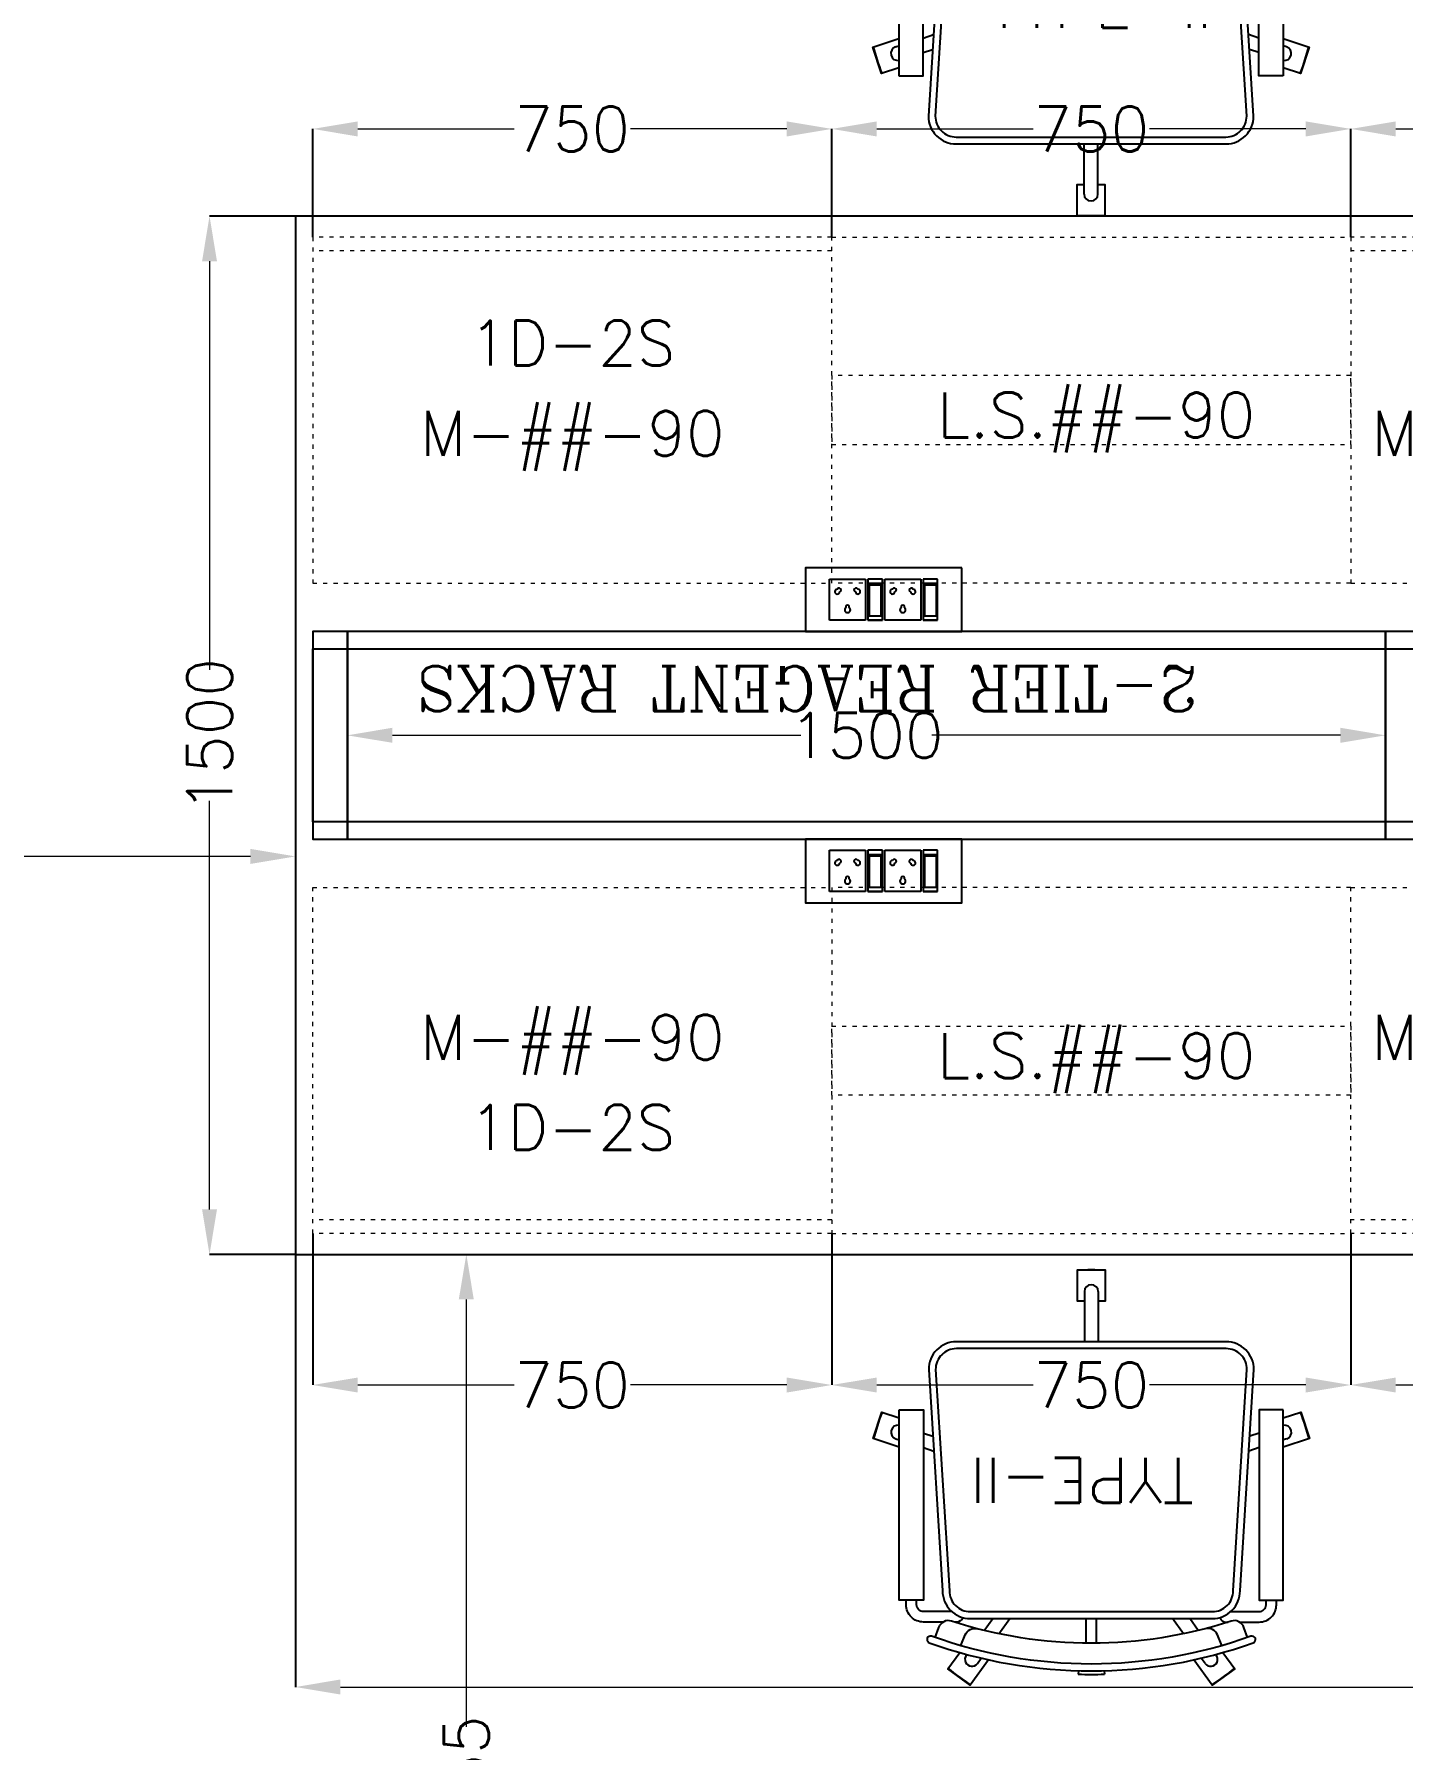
# Model space of a CAD drawing. Extents: x -52083 to 49512, y -145230 to 20224.
# Drawn here: x -42208 to -40231, y 10048 to 12527 of the extents above; entities that cross this region are included whole.
import ezdxf
from ezdxf.enums import TextEntityAlignment as Align

# ---------------------------------------------------------------- set-up
doc = ezdxf.new("R2010")
doc.units = 0
doc.header["$LTSCALE"] = 0.5
doc.header["$MEASUREMENT"] = 0
doc.header["$PDMODE"] = 32
doc.linetypes.add('ACAD_ISO03W100', pattern=[30, 12, -18])
for name, color, linetype, lineweight in [('DIM', 3, 'Continuous', 5), ('Hatch-1', 8, 'Continuous', 5), ('Sa-Block Text', 7, 'Continuous', 18)]:
    doc.layers.add(name, color=color, linetype=linetype, lineweight=lineweight)
for name, color, linetype in [('GC-2', 22, 'Continuous'), ('GF-1', 21, 'Continuous'), ('PDF_Text', 5, 'Continuous'), ('SA-6MRP', 1, 'Continuous'), ('SA-FUR', 3, 'Continuous')]:
    doc.layers.add(name, color=color, linetype=linetype)
doc.styles.add('PDF Arial', font='arial.ttf')
doc.styles.get("Standard").update_dxf_attribs({"font": 'romans.shx'})
doc.dimstyles.new('Sa-dim', dxfattribs={"dimtxt": 65, "dimasz": 65, "dimexe": 0, "dimexo": 0, "dimtad": 0, "dimdec": 0, "dimdsep": 46, "dimtxsty": 'Standard', "dimcen": 0, "dimclrd": 256, "dimclre": 7, "dimclrt": 1, "dimadec": 0, "dimazin": 0, "dimtfac": 1, "dimtdec": 0, "dimtmove": 0, "dimatfit": 3, "dimfxl": 1, "dimlwd": -1, "dimarcsym": 0})

# ---------------------------------------------------------------- blocks, each defined once
blk = doc.blocks.new('*U95')
at = {"layer": 'SA-FUR', "color": 230, "linetype": 'ACAD_ISO03W100', "lineweight": 13}
blk.add_line((750, 20), (0, 20), dxfattribs=at)
blk.add_lwpolyline([(0, 500), (750, 500), (750, 0), (0, 0)], close=True, dxfattribs=at)
at = {"layer": 'SA-FUR', "color": 7}
for tag, p in [('TAG', (375, 316.2)), ('TAG-2', (375, 185.8))]:
    blk.add_attdef(tag, text='', height=65, rotation=180, dxfattribs=at).set_placement(p, align=Align.CENTER)
blk = doc.blocks.new('*U111')
at = {"color": 3}
blk.add_lwpolyline([(-750, -150), (750, -150), (750, 150), (-750, 150)], close=True, dxfattribs=at)
at = {"color": 1}
blk.add_lwpolyline([(-750, 125), (750, 125), (750, -125), (-750, -125)], close=True, dxfattribs=at)
blk = doc.blocks.new('*U112')
at = {"color": 3}
blk.add_lwpolyline([(-750, -150), (-700, -150), (-700, 150), (-750, 150)], close=True, dxfattribs=at)
at = {"color": 1}
blk.add_lwpolyline([(-750, 125), (-700, 125), (-700, -125), (-750, -125)], close=True, dxfattribs=at)
blk = doc.blocks.new('*U92')
at = {"layer": 'SA-FUR', "color": 230, "linetype": 'ACAD_ISO03W100', "lineweight": 13}
for points in [[(750, 500), (0, 500), (0, 0), (750, 0)], [(750, 200), (0, 200), (0, 300), (750, 300)]]:
    blk.add_lwpolyline(points, close=True, dxfattribs=at)
at = {"layer": 'SA-FUR', "color": 7}
blk.add_attdef('TAG-2', text='', height=65, dxfattribs=at).set_placement((382.1, 224.8), align=Align.CENTER)
blk = doc.blocks.new('*U110')
at = {"layer": 'SA-FUR', "color": 230, "linetype": 'ACAD_ISO03W100', "lineweight": 13}
blk.add_line((500, 20), (0, 20), dxfattribs=at)
blk.add_lwpolyline([(0, 500), (500, 500), (500, 0), (0, 0)], close=True, dxfattribs=at)
at = {"layer": 'SA-FUR', "color": 7}
for tag, p in [('TAG', (250, 316.2)), ('TAG-2', (250, 185.8))]:
    blk.add_attdef(tag, text='', height=65, rotation=180, dxfattribs=at).set_placement(p, align=Align.CENTER)
blk = doc.blocks.new('*D510')
at = {"layer": 'Defpoints', "color": 0, "transparency": 16777216}
for p in [(-41755.5, 11513.7), (-41755.5, 11513.7), (-40255.5, 11513.7)]:
    blk.add_point(p, dxfattribs=at)
at = {"layer": 'DIM', "transparency": 16777216}
for p, q in [((-41690.5, 11513.7), (-41100, 11513.7)), ((-40320.5, 11513.7), (-40911, 11513.7))]:
    blk.add_line(p, q, dxfattribs=at)
for points in [[(-41690.5, 11524.6), (-41690.5, 11502.9), (-41755.5, 11513.7)], [(-40320.5, 11524.6), (-40320.5, 11502.9), (-40255.5, 11513.7)]]:
    blk.add_solid(points, dxfattribs=at)
at = {"layer": 'DIM', "color": 1, "transparency": 16777216, "insert": (-41005.5, 11513.7), "char_height": 65, "attachment_point": 5}
blk.add_mtext('1500', dxfattribs=at)
blk = doc.blocks.new('*D535')
at = {"layer": 'Defpoints', "color": 0, "transparency": 16777216}
for p in [(-41830.5, 12263.7), (-41954.7, 10763.7), (-41830.5, 10763.7)]:
    blk.add_point(p, dxfattribs=at)
at = {"layer": 'DIM', "color": 7, "lineweight": -2, "transparency": 16777216}
for p, q in [((-41830.5, 12263.7), (-41954.7, 12263.7)), ((-41830.5, 10763.7), (-41954.7, 10763.7))]:
    blk.add_line(p, q, dxfattribs=at)
at = {"layer": 'DIM', "transparency": 16777216}
for p, q in [((-41954.7, 12198.7), (-41954.7, 11608.2)), ((-41954.7, 10828.7), (-41954.7, 11419.2))]:
    blk.add_line(p, q, dxfattribs=at)
for points in [[(-41965.5, 12198.7), (-41943.9, 12198.7), (-41954.7, 12263.7)], [(-41965.5, 10828.7), (-41943.9, 10828.7), (-41954.7, 10763.7)]]:
    blk.add_solid(points, dxfattribs=at)
at = {"layer": 'DIM', "color": 1, "transparency": 16777216, "insert": (-41954.7, 11513.7), "char_height": 65, "attachment_point": 5, "rotation": 90}
blk.add_mtext('1500', dxfattribs=at)
blk = doc.blocks.new('*D511')
at = {"layer": 'Defpoints', "color": 0, "transparency": 16777216}
for p in [(-41830.5, 10763.7), (-35555.5, 10763.7), (-41830.5, 10138.6)]:
    blk.add_point(p, dxfattribs=at)
at = {"layer": 'DIM', "color": 7, "lineweight": -2, "transparency": 16777216}
for p, q in [((-41830.5, 10763.7), (-41830.5, 10138.6)), ((-35555.5, 10763.7), (-35555.5, 10138.6))]:
    blk.add_line(p, q, dxfattribs=at)
at = {"layer": 'DIM', "transparency": 16777216}
for p, q in [((-41765.5, 10138.6), (-38791.1, 10138.6)), ((-35620.5, 10138.6), (-38594.9, 10138.6))]:
    blk.add_line(p, q, dxfattribs=at)
for points in [[(-41765.5, 10149.5), (-41765.5, 10127.8), (-41830.5, 10138.6)], [(-35620.5, 10149.5), (-35620.5, 10127.8), (-35555.5, 10138.6)]]:
    blk.add_solid(points, dxfattribs=at)
at = {"layer": 'DIM', "color": 1, "transparency": 16777216, "insert": (-38693, 10138.6), "char_height": 65, "attachment_point": 5}
blk.add_mtext('6275', dxfattribs=at)
blk = doc.blocks.new('*D516')
at = {"layer": 'Defpoints', "color": 0, "transparency": 16777216}
for p in [(-40305.5, 12389.9), (-40305.5, 12233.7), (-39805.5, 12233.7)]:
    blk.add_point(p, dxfattribs=at)
at = {"layer": 'DIM', "color": 7, "lineweight": -2, "transparency": 16777216}
for p, q in [((-40305.5, 12233.7), (-40305.5, 12389.9)), ((-39805.5, 12233.7), (-39805.5, 12389.9))]:
    blk.add_line(p, q, dxfattribs=at)
at = {"layer": 'DIM', "transparency": 16777216}
for p, q in [((-40240.5, 12389.9), (-40139.7, 12389.9)), ((-39870.5, 12389.9), (-39971.3, 12389.9))]:
    blk.add_line(p, q, dxfattribs=at)
for points in [[(-40240.5, 12400.7), (-40240.5, 12379), (-40305.5, 12389.9)], [(-39870.5, 12400.7), (-39870.5, 12379), (-39805.5, 12389.9)]]:
    blk.add_solid(points, dxfattribs=at)
at = {"layer": 'DIM', "color": 1, "transparency": 16777216, "insert": (-40055.5, 12389.9), "char_height": 65, "attachment_point": 5}
blk.add_mtext('500', dxfattribs=at)
blk = doc.blocks.new('*D517')
at = {"layer": 'Defpoints', "color": 0, "transparency": 16777216}
for p in [(-41055.5, 12389.9), (-41055.5, 12233.7), (-40305.5, 12233.7)]:
    blk.add_point(p, dxfattribs=at)
at = {"layer": 'DIM', "color": 7, "lineweight": -2, "transparency": 16777216}
for p, q in [((-41055.5, 12233.7), (-41055.5, 12389.9)), ((-40305.5, 12233.7), (-40305.5, 12389.9))]:
    blk.add_line(p, q, dxfattribs=at)
at = {"layer": 'DIM', "transparency": 16777216}
for p, q in [((-40990.5, 12389.9), (-40764.7, 12389.9)), ((-40370.5, 12389.9), (-40596.3, 12389.9))]:
    blk.add_line(p, q, dxfattribs=at)
for points in [[(-40990.5, 12400.7), (-40990.5, 12379), (-41055.5, 12389.9)], [(-40370.5, 12400.7), (-40370.5, 12379), (-40305.5, 12389.9)]]:
    blk.add_solid(points, dxfattribs=at)
at = {"layer": 'DIM', "color": 1, "transparency": 16777216, "insert": (-40680.5, 12389.9), "char_height": 65, "attachment_point": 5}
blk.add_mtext('750', dxfattribs=at)
blk = doc.blocks.new('*D518')
at = {"layer": 'Defpoints', "color": 0, "transparency": 16777216}
for p in [(-41805.5, 12389.9), (-41805.5, 12233.7), (-41055.5, 12233.7)]:
    blk.add_point(p, dxfattribs=at)
at = {"layer": 'DIM', "color": 7, "lineweight": -2, "transparency": 16777216}
for p, q in [((-41805.5, 12233.7), (-41805.5, 12389.9)), ((-41055.5, 12233.7), (-41055.5, 12389.9))]:
    blk.add_line(p, q, dxfattribs=at)
at = {"layer": 'DIM', "transparency": 16777216}
for p, q in [((-41740.5, 12389.9), (-41514.7, 12389.9)), ((-41120.5, 12389.9), (-41346.3, 12389.9))]:
    blk.add_line(p, q, dxfattribs=at)
for points in [[(-41740.5, 12400.7), (-41740.5, 12379), (-41805.5, 12389.9)], [(-41120.5, 12400.7), (-41120.5, 12379), (-41055.5, 12389.9)]]:
    blk.add_solid(points, dxfattribs=at)
at = {"layer": 'DIM', "color": 1, "transparency": 16777216, "insert": (-41430.5, 12389.9), "char_height": 65, "attachment_point": 5}
blk.add_mtext('750', dxfattribs=at)
blk = doc.blocks.new('*D523')
at = {"layer": 'Defpoints', "color": 0, "transparency": 16777216}
for p in [(-40305.5, 10793.7), (-39805.5, 10793.7), (-40305.5, 10575)]:
    blk.add_point(p, dxfattribs=at)
at = {"layer": 'DIM', "color": 7, "lineweight": -2, "transparency": 16777216}
for p, q in [((-40305.5, 10793.7), (-40305.5, 10575)), ((-39805.5, 10793.7), (-39805.5, 10575))]:
    blk.add_line(p, q, dxfattribs=at)
at = {"layer": 'DIM', "transparency": 16777216}
for p, q in [((-40240.5, 10575), (-40139.7, 10575)), ((-39870.5, 10575), (-39971.3, 10575))]:
    blk.add_line(p, q, dxfattribs=at)
for points in [[(-40240.5, 10585.8), (-40240.5, 10564.1), (-40305.5, 10575)], [(-39870.5, 10585.8), (-39870.5, 10564.1), (-39805.5, 10575)]]:
    blk.add_solid(points, dxfattribs=at)
at = {"layer": 'DIM', "color": 1, "transparency": 16777216, "insert": (-40055.5, 10575), "char_height": 65, "attachment_point": 5}
blk.add_mtext('500', dxfattribs=at)
blk = doc.blocks.new('*D524')
at = {"layer": 'Defpoints', "color": 0, "transparency": 16777216}
for p in [(-41055.5, 10793.7), (-40305.5, 10793.7), (-41055.5, 10575)]:
    blk.add_point(p, dxfattribs=at)
at = {"layer": 'DIM', "color": 7, "lineweight": -2, "transparency": 16777216}
for p, q in [((-41055.5, 10793.7), (-41055.5, 10575)), ((-40305.5, 10793.7), (-40305.5, 10575))]:
    blk.add_line(p, q, dxfattribs=at)
at = {"layer": 'DIM', "transparency": 16777216}
for p, q in [((-40990.5, 10575), (-40764.7, 10575)), ((-40370.5, 10575), (-40596.3, 10575))]:
    blk.add_line(p, q, dxfattribs=at)
for points in [[(-40990.5, 10585.8), (-40990.5, 10564.1), (-41055.5, 10575)], [(-40370.5, 10585.8), (-40370.5, 10564.1), (-40305.5, 10575)]]:
    blk.add_solid(points, dxfattribs=at)
at = {"layer": 'DIM', "color": 1, "transparency": 16777216, "insert": (-40680.5, 10575), "char_height": 65, "attachment_point": 5}
blk.add_mtext('750', dxfattribs=at)
blk = doc.blocks.new('*D525')
at = {"layer": 'Defpoints', "color": 0, "transparency": 16777216}
for p in [(-41805.5, 10793.7), (-41055.5, 10793.7), (-41805.5, 10575)]:
    blk.add_point(p, dxfattribs=at)
at = {"layer": 'DIM', "color": 7, "lineweight": -2, "transparency": 16777216}
for p, q in [((-41805.5, 10793.7), (-41805.5, 10575)), ((-41055.5, 10793.7), (-41055.5, 10575))]:
    blk.add_line(p, q, dxfattribs=at)
at = {"layer": 'DIM', "transparency": 16777216}
for p, q in [((-41740.5, 10575), (-41514.7, 10575)), ((-41120.5, 10575), (-41346.3, 10575))]:
    blk.add_line(p, q, dxfattribs=at)
for points in [[(-41740.5, 10585.8), (-41740.5, 10564.1), (-41805.5, 10575)], [(-41120.5, 10585.8), (-41120.5, 10564.1), (-41055.5, 10575)]]:
    blk.add_solid(points, dxfattribs=at)
at = {"layer": 'DIM', "color": 1, "transparency": 16777216, "insert": (-41430.5, 10575), "char_height": 65, "attachment_point": 5}
blk.add_mtext('750', dxfattribs=at)
blk = doc.blocks.new('PCH-7022')
at = {"layer": 'GC-2', "color": 30, "ltscale": 10}
for p, q in [((-18.7, 254.1), (-19.1, 259.1)), ((18.7, 254.1), (19.1, 259.1)), ((-180.7, 231.7), (-179.9, 230.6)), ((-164.5, 243.5), (-159, 235.9)), ((164.5, 243.5), (159, 235.9)), ((180.7, 231.7), (179.9, 230.6)), ((-133.4, 200.6), (-117.5, 178.7)), ((-7.5, 214.3), (-7.5, 178.7)), ((7.5, 214.3), (7.5, 178.7)), ((133.4, 200.6), (117.5, 178.7)), ((-154.6, 195.8), (-142.2, 178.7)), ((154.6, 195.8), (142.2, 178.7)), ((-242.5, -68.3), (-227.6, -63.4)), ((242.5, -68.3), (227.6, -63.4)), ((-282.4, -81.2), (-277.5, -79.7)), ((-242.5, -89.3), (-229, -84.9)), ((242.5, -89.3), (229, -84.9)), ((282.4, -81.2), (277.5, -79.7)), ((-10, -293.7), (-10, -221.3)), ((10, -293.7), (10, -221.3))]:
    blk.add_line(p, q, dxfattribs=at)
for points in [[(-190.2, 227.7), (-207.2, 251.2), (-174.8, 274.7), (-148.4, 238.3)], [(148.4, 238.3), (174.8, 274.7), (207.2, 251.2), (190.2, 227.7)], [(-277.5, -111.2), (-302.9, -119.5), (-315.3, -81.4), (-277.5, -69.1)], [(277.5, -69.1), (315.3, -81.4), (302.9, -119.5), (277.5, -111.2)], [(10, -280), (20, -280), (20, -325), (-20, -325), (-20, -280), (-10, -280)]]:
    blk.add_lwpolyline(points, dxfattribs=at)
for points in [[(-234.1, 213.6), (-234.1, 213.6, 0.416344), (-237.1, 207.2, 0.412086), (-230.7, 204.2), (-230.7, 204.2, -0.174031), (230.7, 204.2), (230.7, 204.2, 0.412086), (237.1, 207.2), (237.1, 207.2, 0.416344), (234.1, 213.6), (234.1, 213.6, 0.174031)], [(-195, -221.3), (195, -221.3, 0.414214), (235, -181.3), (215, 138.7, 0.414214), (175, 178.7), (-175, 178.7, 0.414214), (-215, 138.7), (-235, -181.3, 0.414214)], [(-195, -211.3), (195, -211.3, 0.414214), (225, -181.3), (205, 138.7, 0.414214), (175, 168.7), (-175, 168.7, 0.414214), (-205, 138.7), (-225, -181.3, 0.414214)]]:
    blk.add_lwpolyline(points, format="xyb", close=True, dxfattribs=at)
for points in [[(19.1, 259.1, 0.013665), (-19.1, 259.1)], [(-225.9, 205.9), (-220.6, 191.5, 0.403288), (-201.9, 182.4), (-201.9, 182.4, -0.158526), (201.9, 182.4), (201.9, 182.4, 0.403288), (220.6, 191.5), (225.9, 205.9)], [(-193.1, 216.5, 0.029136), (-192.6, 216.6)], [(-188.5, 217.8), (-182.3, 202.3, 0.378791), (-164.6, 193.3)], [(188.5, 217.8), (182.3, 202.3), (182.3, 202.3, -0.378791), (164.6, 193.3)], [(192.6, 216.6, 0.029136), (193.1, 216.5, 0.029136)], [(-214.2, 183.7), (-242.5, 183.7, 0.414214), (-267.5, 158.7), (-267.5, 152.3)], [(-185.7, 177.3, 0.311343), (-195, 183.7), (-197.6, 183.7)], [(185.7, 177.3, -0.311343), (195, 183.7), (197.6, 183.7)], [(214.2, 183.7), (242.5, 183.7, -0.414214), (267.5, 158.7), (267.5, 152.3)], [(-201.5, 168.7), (-242.5, 168.7, 0.414214), (-252.5, 158.7), (-252.5, 152.3)], [(201.5, 168.7), (242.5, 168.7, -0.414214), (252.5, 158.7), (252.5, 152.3)]]:
    blk.add_lwpolyline(points, format="xyb", dxfattribs=at)
for points in [[(-237.1, 207.2), (-237.1, 207.2)], [(-277.5, -122.7), (-242.5, -122.7), (-242.5, 152.3), (-277.5, 152.3)], [(277.5, -122.7), (242.5, -122.7), (242.5, 152.3), (277.5, 152.3)]]:
    blk.add_lwpolyline(points, close=True, dxfattribs=at)
for centre, radius, start, end in [((0, 0), 325, 122.4719, 129.5281), ((0, 0), 325, 50.4719, 57.5281), ((-172.6, 237.6), 10, 36, 216), ((172.6, 237.6), 10, 324, 144), ((0, 0), 325, 194.4719, 201.5281), ((-279.3, -90.7), 10, 108, 280.2877), ((279.3, -90.7), 10, 259.7123, 72), ((0, 0), 325, 338.4719, 345.5281), ((0, -293.7), 10, 180, 0), ((0, 0), 325, 266.4719, 273.5281)]:
    blk.add_arc(centre, radius, start, end, dxfattribs=at)
at = {"layer": 'PDF_Text', "insert": (13.6, -21), "char_height": 65, "width": 310.353, "attachment_point": 5}
blk.add_mtext('{\\C1;TYPE-II}', dxfattribs=at)
blk = doc.blocks.new('*U133')
at = {"ltscale": 300}
for p, q in [((-78.1, 29.8), (-78.1, -29.8)), ((-78.1, 29.8), (-78.1, -29.8)), ((-57.3, 29.8), (-78.1, 29.8)), ((-78.1, 29.8), (-57.3, 29.8)), ((-57.3, -29.8), (-57.3, 29.8)), ((-53.9, 29.8), (-1.7, 29.8)), ((-53.9, -29.8), (-53.9, 29.8)), ((-1.7, 29.8), (-1.7, -29.8)), ((1.7, 29.8), (1.7, -29.8)), ((1.7, 29.8), (1.7, -29.8)), ((22.5, 29.8), (1.7, 29.8)), ((1.7, 29.8), (22.5, 29.8)), ((22.5, -29.8), (22.5, 29.8)), ((25.9, -29.8), (25.9, 29.8)), ((25.9, 29.8), (78.1, 29.8)), ((78.1, 29.8), (78.1, -29.8)), ((-76.3, 23.3), (-76.3, -23.3)), ((-59.1, 23.3), (-76.3, 23.3)), ((-59.1, -23.3), (-59.1, 23.3)), ((3.5, 23.3), (3.5, -23.3)), ((20.7, 23.3), (3.5, 23.3)), ((20.7, -23.3), (20.7, 23.3)), ((-76.3, -21.2), (-59.1, -21.2)), ((-76.3, -23.3), (-59.1, -23.3)), ((3.5, -21.2), (20.7, -21.2)), ((3.5, -23.3), (20.7, -23.3)), ((-78.1, -29.8), (-57.3, -29.8)), ((-1.7, -29.8), (-53.9, -29.8)), ((1.7, -29.8), (22.5, -29.8)), ((78.1, -29.8), (25.9, -29.8))]:
    blk.add_line(p, q, dxfattribs=at)
blk.add_lwpolyline([(-113, -46), (113, -46), (113, 46), (-113, 46)], close=True, dxfattribs=at)
for centre, radius, start, end in [((-27.8, 14.7), 4.06, 307.1584, 232.8416), ((-27.8, 10.6), 2.59, 161.4031, 18.5969), ((52, 14.7), 4.06, 307.1584, 232.8416), ((52, 10.6), 2.59, 161.4031, 18.5969), ((-42.7, -11.6), 3.5, 5.2689, 272.51), ((-39.9, -14), 2.82, 202.6838, 75.0951), ((-15.7, -14), 2.82, 104.9049, 337.3162), ((-12.9, -11.6), 3.5, 267.49, 174.7311), ((37.1, -11.6), 3.5, 5.2689, 272.51), ((39.9, -14), 2.82, 202.6838, 75.0951), ((64.1, -14), 2.82, 104.9049, 337.3162), ((66.9, -11.6), 3.5, 267.49, 174.7311)]:
    blk.add_arc(centre, radius, start, end, dxfattribs=at)
at = {"layer": 'Sa-Block Text', "flags": 1}
for tag, p in [('PROJECTNAME', (102.4, 776)), ('FLOOR', (102.4, 686.5)), ('LABNAME', (102.4, 577)), ('ITEMNO:', (102.4, 479.7))]:
    blk.add_attdef(tag, text='', height=65, dxfattribs=at).set_placement(p, align=Align.MIDDLE_CENTER)
at = {"layer": 'Sa-Block Text'}
blk.add_attdef('CATALOGUE', text='', height=65, dxfattribs=at).set_placement((102.4, 360.5), align=Align.MIDDLE_CENTER)
blk = doc.blocks.new('*D635')
at = {"layer": 'Defpoints', "color": 0, "transparency": 16777216}
for p in [(-41714.3, 10763.7), (-41583.6, 10763.7), (-41714.3, 9208.7)]:
    blk.add_point(p, dxfattribs=at)
at = {"layer": 'Hatch-1', "color": 7, "lineweight": -2, "transparency": 16777216}
for p, q in [((-41714.3, 10763.7), (-41583.6, 10763.7)), ((-41714.3, 9208.7), (-41583.6, 9208.7))]:
    blk.add_line(p, q, dxfattribs=at)
at = {"layer": 'Hatch-1', "transparency": 16777216}
for p, q in [((-41583.6, 10698.7), (-41583.6, 10081.1)), ((-41583.6, 9273.7), (-41583.6, 9891.4))]:
    blk.add_line(p, q, dxfattribs=at)
for points in [[(-41594.5, 10698.7), (-41572.8, 10698.7), (-41583.6, 10763.7)], [(-41594.5, 9273.7), (-41572.8, 9273.7), (-41583.6, 9208.7)]]:
    blk.add_solid(points, dxfattribs=at)
at = {"layer": 'Hatch-1', "color": 1, "transparency": 16777216, "insert": (-41583.6, 9986.2), "char_height": 65, "attachment_point": 5, "rotation": 90}
blk.add_mtext('1555', dxfattribs=at)
blk = doc.blocks.new('*D721')
at = {"layer": 'Defpoints', "color": 0, "transparency": 16777216}
for p in [(-43251.5, 11338.7), (-41830.5, 11338.7), (-41830.5, 11338.7)]:
    blk.add_point(p, dxfattribs=at)
at = {"layer": 'DIM', "transparency": 16777216}
for p, q in [((-43186.5, 11338.7), (-42629.4, 11338.7)), ((-41895.5, 11338.7), (-42452.7, 11338.7))]:
    blk.add_line(p, q, dxfattribs=at)
for points in [[(-43186.5, 11349.6), (-43186.5, 11327.9), (-43251.5, 11338.7)], [(-41895.5, 11349.6), (-41895.5, 11327.9), (-41830.5, 11338.7)]]:
    blk.add_solid(points, dxfattribs=at)
at = {"layer": 'DIM', "color": 1, "transparency": 16777216, "insert": (-42541, 11338.7), "char_height": 65, "attachment_point": 5}
blk.add_mtext('1421', dxfattribs=at)

msp = doc.modelspace()

# ---------------------------------------------------------------- linework, layer by layer
at = {"color": 3, "elevation": 2637.8}
msp.add_lwpolyline([(-35525.5, 12263.7), (-41830.5, 12263.7), (-41830.5, 10763.7), (-35525.5, 10763.7)], close=True, dxfattribs=at)

# ---------------------------------------------------------------- block references
at = {"layer": 'GF-1', "color": 7}
msp.add_blockref('PCH-7022', (-40680.9, 12589.5, 2637.8), dxfattribs=at)
at = {"layer": 'GF-1', "color": 7, "rotation": 180}
msp.add_blockref('PCH-7022', (-40680.5, 10416.2, 2637.8), dxfattribs=at)
at = {"layer": 'SA-6MRP', "color": 7, "rotation": 180}
for p in [(-40980.7, 11709.7, 2637.8), (-40980.7, 11317.8, 2637.8)]:
    msp.add_blockref('*U133', p, dxfattribs=at)
at = {"layer": 'SA-FUR'}
ref = msp.add_blockref('*U95', (-41805.5, 12233.7, 2637.8), dxfattribs=dict(at, xscale=-1, rotation=180))
ref.add_attrib('TAG', 'M-##-90', dxfattribs={"color": 7, "height": 65}).set_placement((-41430.5, 11917.5, 2637.8), align=Align.CENTER)
ref.add_attrib('TAG-2', '1D-2S', dxfattribs={"color": 7, "height": 65}).set_placement((-41430.5, 12047.9, 2637.8), align=Align.CENTER)
ref = msp.add_blockref('*U92', (-41055.5, 12233.7, 2637.8), dxfattribs=dict(at, xscale=-1, rotation=180))
ref.add_attrib('TAG-2', 'L.S.##-90', dxfattribs={"color": 7, "height": 65}).set_placement((-40673.4, 11943.9, 2637.8), align=Align.CENTER)
ref = msp.add_blockref('*U110', (-40305.5, 12233.7, 2637.8), dxfattribs=dict(at, xscale=-1, rotation=180))
ref.add_attrib('TAG', 'M-##-90', dxfattribs={"color": 7, "height": 65}).set_placement((-40055.5, 11917.5, 2637.8), align=Align.CENTER)
ref.add_attrib('TAG-2', '1D-1S', dxfattribs={"color": 7, "height": 65}).set_placement((-40055.5, 12047.9, 2637.8), align=Align.CENTER)
at = {"layer": 'SA-FUR', "color": 30, "rotation": 180}
for name, p in [('*U112', (-42505.5, 11513.7, 2637.8)), ('*U111', (-41005.5, 11513.7, 2637.8)), ('*U112', (-40955.5, 11513.7, 2637.8))]:
    msp.add_blockref(name, p, dxfattribs=at)
at = {"layer": 'SA-FUR'}
ref = msp.add_blockref('*U95', (-41805.5, 10793.7, 2637.8), dxfattribs=at)
ref.add_attrib('TAG', 'M-##-90', dxfattribs={"color": 7, "height": 65}).set_placement((-41430.5, 11044.9, 2637.8), align=Align.CENTER)
ref.add_attrib('TAG-2', '1D-2S', dxfattribs={"color": 7, "height": 65}).set_placement((-41430.5, 10914.6, 2637.8), align=Align.CENTER)
msp.add_blockref('*U92', (-41055.5, 10793.7, 2637.8), dxfattribs=at).add_auto_attribs({'TAG-2': 'L.S.##-90'})
ref = msp.add_blockref('*U110', (-40305.5, 10793.7, 2637.8), dxfattribs=at)
ref.add_attrib('TAG', 'M-##-90', dxfattribs={"color": 7, "height": 65}).set_placement((-40055.5, 11044.9, 2637.8), align=Align.CENTER)
ref.add_attrib('TAG-2', '1D-1S', dxfattribs={"color": 7, "height": 65}).set_placement((-40055.5, 10914.6, 2637.8), align=Align.CENTER)

# ---------------------------------------------------------------- texts
at = {"layer": 'PDF_Text', "insert": (-41090.5, 11613.7, 2637.8), "char_height": 65, "width": 1275.888, "attachment_point": 8, "rotation": 180, "style": 'PDF Arial'}
msp.add_mtext('{\\Fromanc|c0;\\C7;2-TIER REAGENT RACKS}', dxfattribs=at)

# ---------------------------------------------------------------- dimensions: what is measured, and where the dimension line sits
at = {"layer": 'DIM', "color": 7}
for base, p1, p2, picture, middle in [((-41805.5, 12389.9, 2637.8), (-41055.5, 12233.7, 2637.8), (-41805.5, 12233.7, 2637.8), '*D518', (-41430.5, 12389.9, 2637.8)), ((-41055.5, 12389.9, 2637.8), (-40305.5, 12233.7, 2637.8), (-41055.5, 12233.7, 2637.8), '*D517', (-40680.5, 12389.9, 2637.8)), ((-40305.5, 12389.9, 2637.8), (-39805.5, 12233.7, 2637.8), (-40305.5, 12233.7, 2637.8), '*D516', (-40055.5, 12389.9, 2637.8)), ((-41805.5, 10575, 2637.8), (-41055.5, 10793.7, 2637.8), (-41805.5, 10793.7, 2637.8), '*D525', (-41430.5, 10575, 2637.8)), ((-41055.5, 10575, 2637.8), (-40305.5, 10793.7, 2637.8), (-41055.5, 10793.7, 2637.8), '*D524', (-40680.5, 10575, 2637.8)), ((-40305.5, 10575, 2637.8), (-39805.5, 10793.7, 2637.8), (-40305.5, 10793.7, 2637.8), '*D523', (-40055.5, 10575, 2637.8))]:
    dim = msp.add_linear_dim(base=base, p1=p1, p2=p2, angle=180, dimstyle='Sa-dim', override={"dimtmove": 1}, dxfattribs=at)
    dim.commit()
    dim.dimension.update_dxf_attribs({"geometry": picture, "text_midpoint": middle})
at = {"layer": 'DIM', "color": 5}
for base, p1, p2, angle, picture, middle in [((-41954.7, 10763.7, 2637.8), (-41830.5, 12263.7, 2637.8), (-41830.5, 10763.7, 2637.8), 270, '*D535', (-41954.7, 11513.7, 2637.8)), ((-41755.5, 11513.7, 2637.8), (-40255.5, 11513.7, 2637.8), (-41755.5, 11513.7, 2637.8), 180, '*D510', (-41005.5, 11513.7, 2637.8)), ((-41830.5, 10138.6, 2637.8), (-35555.5, 10763.7, 2637.8), (-41830.5, 10763.7, 2637.8), 180, '*D511', (-38693, 10138.6, 2637.8))]:
    dim = msp.add_linear_dim(base=base, p1=p1, p2=p2, angle=angle, dimstyle='Sa-dim', dxfattribs=at)
    dim.commit()
    dim.dimension.update_dxf_attribs({"geometry": picture, "text_midpoint": middle})
at = {"layer": 'DIM', "color": 7}
dim = msp.add_aligned_dim(p1=(-43251.5, 11338.7, 2637.8), p2=(-41830.5, 11338.7, 2637.8), distance=0, dimstyle='Sa-dim', dxfattribs=at)
dim.commit()
dim.dimension.update_dxf_attribs({"geometry": '*D721', "text_midpoint": (-42541, 11338.7, 2637.8)})
at = {"layer": 'Hatch-1'}
dim = msp.add_aligned_dim(p1=(-41714.3, 9208.7, 2637.8), p2=(-41714.3, 10763.7, 2637.8), distance=-130.7, dimstyle='Sa-dim', dxfattribs=at)
dim.commit()
dim.dimension.update_dxf_attribs({"geometry": '*D635', "text_midpoint": (-41583.6, 9986.2, 2637.8)})

doc.saveas('drawing.dxf')
